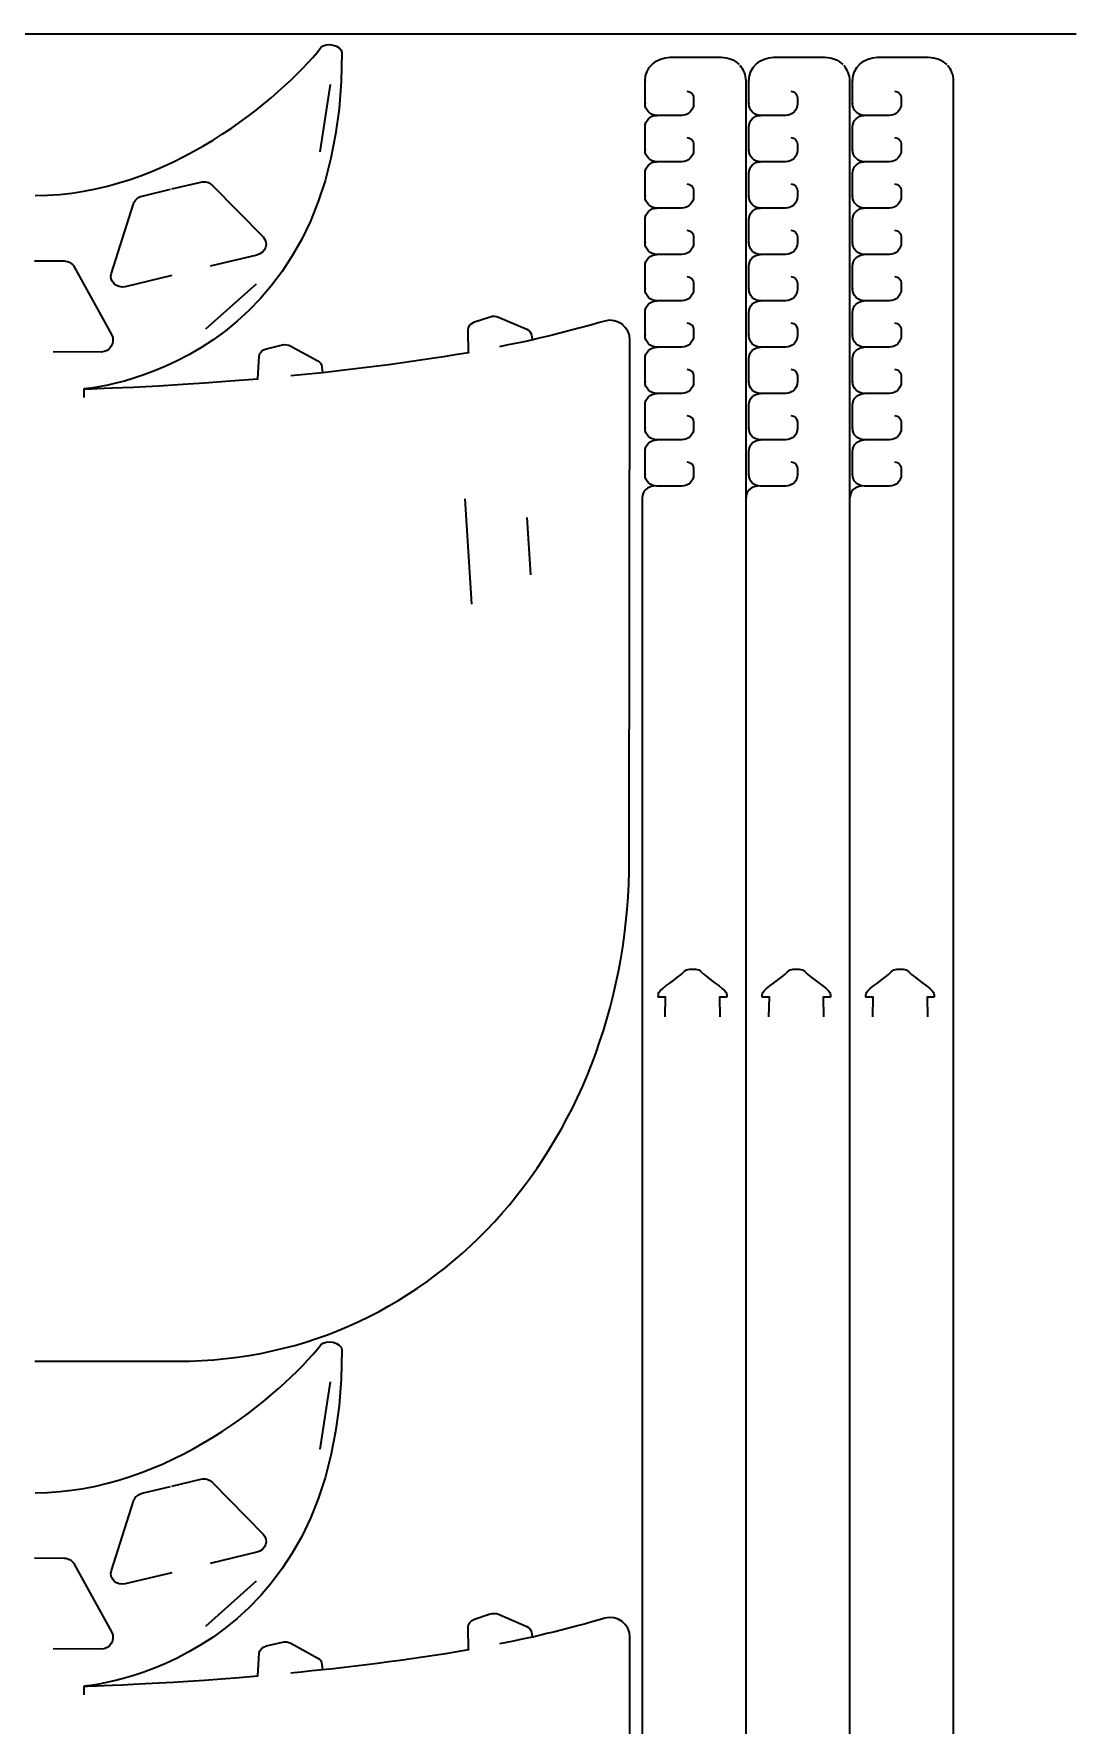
# Model space of a CAD drawing. Header units: inches. Extents: x 8 to 1056, y -872 to -100.
# Drawn here: x 791 to 1055.6, y -552.9 to -123.4 of the extents above; entities that cross this region are included whole.
import ezdxf

# ---------------------------------------------------------------- set-up
doc = ezdxf.new("R2010")
doc.units = ezdxf.units.IN
doc.header["$MEASUREMENT"] = 0
doc.layers.add('Layer 1', color=7, linetype='Continuous')

msp = doc.modelspace()

# ---------------------------------------------------------------- linework, layer by layer
at = {"layer": 'Layer 1', "color": 240, "lineweight": 35, "true_color": 0xed1c24}
msp.add_lwpolyline([(7.7, -123.45), (1055.55, -123.45)], dxfattribs=at)
at = {"layer": 'Layer 1', "color": 179, "lineweight": 35, "true_color": 0x231f20}
for points in [[(863.67, -153.41), (866.28, -136.35)], [(834.58, -198.36), (847.49, -186.9)], [(803.7, -215.8), (803.7, -213.6)], [(900.35, -241.51), (902.03, -268.23)], [(916.14, -246.28), (917, -260.77)], [(863.67, -482.77), (866.28, -465.71)], [(834.58, -527.72), (847.49, -516.27)], [(803.7, -545.17), (803.7, -542.97)]]:
    msp.add_lwpolyline(points, dxfattribs=at)
for points, knots in [([(791.29, -164.53), (825.03, -164.44), (853.81, -139.56), (863.84, -126.95), (865.02, -125.46), (869.19, -126.32), (869.16, -128.22), (869.16, -128.22), (869.18, -128.22), (869.18, -128.22), (869.18, -208.88), (803.73, -213.6), (803.7, -213.6), (803.7, -213.6), (803.7, -213.6), (803.7, -213.6), (803.7, -213.6), (803.7, -213.6), (803.7, -213.6), (803.7, -213.6), (803.7, -213.6), (803.7, -213.6), (803.73, -213.6), (822.35, -213.2), (847.78, -211.01), (847.78, -211.01), (847.78, -211.01), (847.78, -211.01), (847.78, -211.01), (848.18, -205.28), (848.18, -205.28), (848.23, -204.29), (848.99, -203.77), (849.99, -203.39), (849.99, -203.39), (854.09, -202.44), (854.09, -202.44), (854.81, -202.28), (855.56, -202.38), (856.2, -202.73), (856.2, -202.73), (863.07, -206.49), (863.07, -206.49), (863.66, -206.81), (864.04, -207.4), (864.11, -208.06), (864.11, -208.06), (864.24, -209.46), (864.24, -209.46)], [0, 0, 0, 0, 1, 1, 1, 2, 2, 2, 3, 3, 3, 4, 4, 4, 5, 5, 5, 6, 6, 6, 7, 7, 7, 8, 8, 8, 9, 9, 9, 10, 10, 10, 11, 11, 11, 12, 12, 12, 13, 13, 13, 14, 14, 14, 15, 15, 15, 16, 16, 16, 16]), ([(956.75, -138), (957.69, -138), (958.45, -138.76), (958.45, -139.7), (958.45, -139.7), (958.45, -141.18), (958.45, -141.18), (958.45, -142.82), (957.12, -144.15), (955.49, -144.15), (955.49, -144.15), (949.07, -144.15), (949.07, -144.15), (947.44, -144.15), (946.11, -142.82), (946.11, -141.18), (946.11, -141.18), (946.11, -141.05), (946.11, -141.05), (946.11, -141.05), (946.11, -141.18), (946.11, -141.18), (946.11, -141.18), (946.11, -135.34), (946.11, -135.34), (946.11, -135.34), (946.12, -135.3), (946.12, -135.3), (946.12, -135.3), (946.12, -135.34), (946.12, -135.34), (946.12, -132.06), (948.96, -129.4), (952.47, -129.4), (952.47, -129.4), (952.46, -129.4), (952.46, -129.4), (952.46, -129.4), (965.4, -129.4), (965.4, -129.4), (967.22, -129.4), (968.86, -130.12), (970.02, -131.27)], [0, 0, 0, 0, 1, 1, 1, 2, 2, 2, 3, 3, 3, 4, 4, 4, 5, 5, 5, 6, 6, 6, 7, 7, 7, 8, 8, 8, 9, 9, 9, 10, 10, 10, 11, 11, 11, 12, 12, 12, 13, 13, 13, 14, 14, 14, 14]), ([(971.75, -711.63), (971.75, -711.63), (971.75, -135.34), (971.75, -135.34), (971.75, -133.9), (971.13, -132.51), (970.23, -131.48)], [0, 0, 0, 0, 1, 1, 1, 2, 2, 2, 2]), ([(983.1, -138), (984.04, -138), (984.8, -138.76), (984.8, -139.7), (984.8, -139.7), (984.8, -141.18), (984.8, -141.18), (984.8, -142.82), (983.47, -144.15), (981.83, -144.15), (981.83, -144.15), (975.42, -144.15), (975.42, -144.15), (973.78, -144.15), (972.46, -142.82), (972.46, -141.18), (972.46, -141.18), (972.46, -141.05), (972.46, -141.05), (972.46, -141.05), (972.46, -141.18), (972.46, -141.18), (972.46, -141.18), (972.46, -135.34), (972.46, -135.34), (972.46, -135.34), (972.46, -135.3), (972.46, -135.3), (972.46, -135.3), (972.46, -135.34), (972.46, -135.34), (972.46, -132.06), (975.31, -129.4), (978.81, -129.4), (978.81, -129.4), (978.8, -129.4), (978.8, -129.4), (978.8, -129.4), (991.75, -129.4), (991.75, -129.4), (993.57, -129.4), (995.21, -130.12), (996.36, -131.27)], [0, 0, 0, 0, 1, 1, 1, 2, 2, 2, 3, 3, 3, 4, 4, 4, 5, 5, 5, 6, 6, 6, 7, 7, 7, 8, 8, 8, 9, 9, 9, 10, 10, 10, 11, 11, 11, 12, 12, 12, 13, 13, 13, 14, 14, 14, 14]), ([(998.1, -711.63), (998.1, -711.63), (998.1, -135.34), (998.1, -135.34), (998.1, -133.9), (997.48, -132.51), (996.57, -131.48)], [0, 0, 0, 0, 1, 1, 1, 2, 2, 2, 2]), ([(1009.45, -138), (1010.39, -138), (1011.15, -138.76), (1011.15, -139.7), (1011.15, -139.7), (1011.15, -141.18), (1011.15, -141.18), (1011.15, -142.82), (1009.82, -144.15), (1008.18, -144.15), (1008.18, -144.15), (1001.77, -144.15), (1001.77, -144.15), (1000.13, -144.15), (998.8, -142.82), (998.8, -141.18), (998.8, -141.18), (998.8, -141.05), (998.8, -141.05), (998.8, -141.05), (998.8, -141.18), (998.8, -141.18), (998.8, -141.18), (998.8, -135.34), (998.8, -135.34), (998.8, -135.34), (998.81, -135.3), (998.81, -135.3), (998.81, -135.3), (998.81, -135.34), (998.81, -135.34), (998.81, -132.06), (1001.65, -129.4), (1005.16, -129.4), (1005.16, -129.4), (1005.15, -129.4), (1005.15, -129.4), (1005.15, -129.4), (1018.1, -129.4), (1018.1, -129.4), (1019.92, -129.4), (1021.56, -130.12), (1022.71, -131.27)], [0, 0, 0, 0, 1, 1, 1, 2, 2, 2, 3, 3, 3, 4, 4, 4, 5, 5, 5, 6, 6, 6, 7, 7, 7, 8, 8, 8, 9, 9, 9, 10, 10, 10, 11, 11, 11, 12, 12, 12, 13, 13, 13, 14, 14, 14, 14]), ([(1024.45, -711.63), (1024.45, -711.63), (1024.45, -135.34), (1024.45, -135.34), (1024.45, -133.9), (1023.83, -132.51), (1022.92, -131.48)], [0, 0, 0, 0, 1, 1, 1, 2, 2, 2, 2]), ([(956.75, -149.77), (957.69, -149.77), (958.45, -150.53), (958.45, -151.47), (958.45, -151.47), (958.45, -152.95), (958.45, -152.95), (958.45, -154.59), (957.12, -155.92), (955.49, -155.92), (955.49, -155.92), (949.07, -155.92), (949.07, -155.92), (947.44, -155.92), (946.11, -154.59), (946.11, -152.95), (946.11, -152.95), (946.11, -152.82), (946.11, -152.82), (946.11, -152.82), (946.11, -152.95), (946.11, -152.95), (946.11, -152.95), (946.11, -147.11), (946.11, -147.11), (946.11, -145.48), (947.44, -144.15), (949.07, -144.15)], [0, 0, 0, 0, 1, 1, 1, 2, 2, 2, 3, 3, 3, 4, 4, 4, 5, 5, 5, 6, 6, 6, 7, 7, 7, 8, 8, 8, 9, 9, 9, 9]), ([(983.1, -149.77), (984.04, -149.77), (984.8, -150.53), (984.8, -151.47), (984.8, -151.47), (984.8, -152.95), (984.8, -152.95), (984.8, -154.59), (983.47, -155.92), (981.83, -155.92), (981.83, -155.92), (975.42, -155.92), (975.42, -155.92), (973.78, -155.92), (972.46, -154.59), (972.46, -152.95), (972.46, -152.95), (972.46, -152.82), (972.46, -152.82), (972.46, -152.82), (972.46, -152.95), (972.46, -152.95), (972.46, -152.95), (972.46, -147.11), (972.46, -147.11), (972.46, -145.48), (973.78, -144.15), (975.42, -144.15)], [0, 0, 0, 0, 1, 1, 1, 2, 2, 2, 3, 3, 3, 4, 4, 4, 5, 5, 5, 6, 6, 6, 7, 7, 7, 8, 8, 8, 9, 9, 9, 9]), ([(1009.45, -149.77), (1010.39, -149.77), (1011.15, -150.53), (1011.15, -151.47), (1011.15, -151.47), (1011.15, -152.95), (1011.15, -152.95), (1011.15, -154.59), (1009.82, -155.92), (1008.18, -155.92), (1008.18, -155.92), (1001.77, -155.92), (1001.77, -155.92), (1000.13, -155.92), (998.8, -154.59), (998.8, -152.95), (998.8, -152.95), (998.8, -152.82), (998.8, -152.82), (998.8, -152.82), (998.8, -152.95), (998.8, -152.95), (998.8, -152.95), (998.8, -147.11), (998.8, -147.11), (998.8, -145.48), (1000.13, -144.15), (1001.77, -144.15)], [0, 0, 0, 0, 1, 1, 1, 2, 2, 2, 3, 3, 3, 4, 4, 4, 5, 5, 5, 6, 6, 6, 7, 7, 7, 8, 8, 8, 9, 9, 9, 9]), ([(956.75, -161.54), (957.69, -161.54), (958.45, -162.3), (958.45, -163.24), (958.45, -163.24), (958.45, -164.72), (958.45, -164.72), (958.45, -166.36), (957.12, -167.69), (955.49, -167.69), (955.49, -167.69), (949.07, -167.69), (949.07, -167.69), (947.44, -167.69), (946.11, -166.36), (946.11, -164.72), (946.11, -164.72), (946.11, -164.59), (946.11, -164.59), (946.11, -164.59), (946.11, -164.72), (946.11, -164.72), (946.11, -164.72), (946.11, -158.88), (946.11, -158.88), (946.11, -157.24), (947.44, -155.92), (949.07, -155.92)], [0, 0, 0, 0, 1, 1, 1, 2, 2, 2, 3, 3, 3, 4, 4, 4, 5, 5, 5, 6, 6, 6, 7, 7, 7, 8, 8, 8, 9, 9, 9, 9]), ([(983.1, -161.54), (984.04, -161.54), (984.8, -162.3), (984.8, -163.24), (984.8, -163.24), (984.8, -164.72), (984.8, -164.72), (984.8, -166.36), (983.47, -167.69), (981.83, -167.69), (981.83, -167.69), (975.42, -167.69), (975.42, -167.69), (973.78, -167.69), (972.46, -166.36), (972.46, -164.72), (972.46, -164.72), (972.46, -164.59), (972.46, -164.59), (972.46, -164.59), (972.46, -164.72), (972.46, -164.72), (972.46, -164.72), (972.46, -158.88), (972.46, -158.88), (972.46, -157.24), (973.78, -155.92), (975.42, -155.92)], [0, 0, 0, 0, 1, 1, 1, 2, 2, 2, 3, 3, 3, 4, 4, 4, 5, 5, 5, 6, 6, 6, 7, 7, 7, 8, 8, 8, 9, 9, 9, 9]), ([(1009.45, -161.54), (1010.39, -161.54), (1011.15, -162.3), (1011.15, -163.24), (1011.15, -163.24), (1011.15, -164.72), (1011.15, -164.72), (1011.15, -166.36), (1009.82, -167.69), (1008.18, -167.69), (1008.18, -167.69), (1001.77, -167.69), (1001.77, -167.69), (1000.13, -167.69), (998.8, -166.36), (998.8, -164.72), (998.8, -164.72), (998.8, -164.59), (998.8, -164.59), (998.8, -164.59), (998.8, -164.72), (998.8, -164.72), (998.8, -164.72), (998.8, -158.88), (998.8, -158.88), (998.8, -157.24), (1000.13, -155.92), (1001.77, -155.92)], [0, 0, 0, 0, 1, 1, 1, 2, 2, 2, 3, 3, 3, 4, 4, 4, 5, 5, 5, 6, 6, 6, 7, 7, 7, 8, 8, 8, 9, 9, 9, 9]), ([(826.02, -184.81), (826.02, -184.81), (814.18, -187.66), (814.18, -187.66), (811.95, -188.19), (810.02, -186.31), (810.67, -184.25), (810.67, -184.25), (816.24, -166.65), (816.24, -166.65), (816.55, -165.67), (817.4, -164.91), (818.46, -164.65), (818.46, -164.65), (825.67, -162.92), (825.67, -162.92)], [0, 0, 0, 0, 1, 1, 1, 2, 2, 2, 3, 3, 3, 4, 4, 4, 5, 5, 5, 5]), ([(826.02, -162.84), (826.02, -162.84), (833.34, -161.08), (833.34, -161.08), (834.4, -160.83), (835.5, -161.12), (836.22, -161.85), (836.22, -161.85), (849.17, -175.01), (849.17, -175.01), (850.69, -176.55), (849.81, -179.1), (847.59, -179.64), (847.59, -179.64), (835.75, -182.48), (835.75, -182.48)], [0, 0, 0, 0, 1, 1, 1, 2, 2, 2, 3, 3, 3, 4, 4, 4, 5, 5, 5, 5]), ([(956.75, -173.31), (957.69, -173.31), (958.45, -174.07), (958.45, -175.01), (958.45, -175.01), (958.45, -176.49), (958.45, -176.49), (958.45, -178.13), (957.12, -179.46), (955.49, -179.46), (955.49, -179.46), (949.07, -179.46), (949.07, -179.46), (947.44, -179.46), (946.11, -178.13), (946.11, -176.49), (946.11, -176.49), (946.11, -176.36), (946.11, -176.36), (946.11, -176.36), (946.11, -176.49), (946.11, -176.49), (946.11, -176.49), (946.11, -170.65), (946.11, -170.65), (946.11, -169.01), (947.44, -167.69), (949.07, -167.69)], [0, 0, 0, 0, 1, 1, 1, 2, 2, 2, 3, 3, 3, 4, 4, 4, 5, 5, 5, 6, 6, 6, 7, 7, 7, 8, 8, 8, 9, 9, 9, 9]), ([(983.1, -173.31), (984.04, -173.31), (984.8, -174.07), (984.8, -175.01), (984.8, -175.01), (984.8, -176.49), (984.8, -176.49), (984.8, -178.13), (983.47, -179.46), (981.83, -179.46), (981.83, -179.46), (975.42, -179.46), (975.42, -179.46), (973.78, -179.46), (972.46, -178.13), (972.46, -176.49), (972.46, -176.49), (972.46, -176.36), (972.46, -176.36), (972.46, -176.36), (972.46, -176.49), (972.46, -176.49), (972.46, -176.49), (972.46, -170.65), (972.46, -170.65), (972.46, -169.01), (973.78, -167.69), (975.42, -167.69)], [0, 0, 0, 0, 1, 1, 1, 2, 2, 2, 3, 3, 3, 4, 4, 4, 5, 5, 5, 6, 6, 6, 7, 7, 7, 8, 8, 8, 9, 9, 9, 9]), ([(1009.45, -173.31), (1010.39, -173.31), (1011.15, -174.07), (1011.15, -175.01), (1011.15, -175.01), (1011.15, -176.49), (1011.15, -176.49), (1011.15, -178.13), (1009.82, -179.46), (1008.18, -179.46), (1008.18, -179.46), (1001.77, -179.46), (1001.77, -179.46), (1000.13, -179.46), (998.8, -178.13), (998.8, -176.49), (998.8, -176.49), (998.8, -176.36), (998.8, -176.36), (998.8, -176.36), (998.8, -176.49), (998.8, -176.49), (998.8, -176.49), (998.8, -170.65), (998.8, -170.65), (998.8, -169.01), (1000.13, -167.69), (1001.77, -167.69)], [0, 0, 0, 0, 1, 1, 1, 2, 2, 2, 3, 3, 3, 4, 4, 4, 5, 5, 5, 6, 6, 6, 7, 7, 7, 8, 8, 8, 9, 9, 9, 9]), ([(956.75, -185.08), (957.69, -185.08), (958.45, -185.84), (958.45, -186.78), (958.45, -186.78), (958.45, -188.26), (958.45, -188.26), (958.45, -189.9), (957.12, -191.23), (955.49, -191.23), (955.49, -191.23), (949.07, -191.23), (949.07, -191.23), (947.44, -191.23), (946.11, -189.9), (946.11, -188.26), (946.11, -188.26), (946.11, -188.13), (946.11, -188.13), (946.11, -188.13), (946.11, -188.26), (946.11, -188.26), (946.11, -188.26), (946.11, -182.42), (946.11, -182.42), (946.11, -180.78), (947.44, -179.46), (949.07, -179.46)], [0, 0, 0, 0, 1, 1, 1, 2, 2, 2, 3, 3, 3, 4, 4, 4, 5, 5, 5, 6, 6, 6, 7, 7, 7, 8, 8, 8, 9, 9, 9, 9]), ([(983.1, -185.08), (984.04, -185.08), (984.8, -185.84), (984.8, -186.78), (984.8, -186.78), (984.8, -188.26), (984.8, -188.26), (984.8, -189.9), (983.47, -191.23), (981.83, -191.23), (981.83, -191.23), (975.42, -191.23), (975.42, -191.23), (973.78, -191.23), (972.46, -189.9), (972.46, -188.26), (972.46, -188.26), (972.46, -188.13), (972.46, -188.13), (972.46, -188.13), (972.46, -188.26), (972.46, -188.26), (972.46, -188.26), (972.46, -182.42), (972.46, -182.42), (972.46, -180.78), (973.78, -179.46), (975.42, -179.46)], [0, 0, 0, 0, 1, 1, 1, 2, 2, 2, 3, 3, 3, 4, 4, 4, 5, 5, 5, 6, 6, 6, 7, 7, 7, 8, 8, 8, 9, 9, 9, 9]), ([(1009.45, -185.08), (1010.39, -185.08), (1011.15, -185.84), (1011.15, -186.78), (1011.15, -186.78), (1011.15, -188.26), (1011.15, -188.26), (1011.15, -189.9), (1009.82, -191.23), (1008.18, -191.23), (1008.18, -191.23), (1001.77, -191.23), (1001.77, -191.23), (1000.13, -191.23), (998.8, -189.9), (998.8, -188.26), (998.8, -188.26), (998.8, -188.13), (998.8, -188.13), (998.8, -188.13), (998.8, -188.26), (998.8, -188.26), (998.8, -188.26), (998.8, -182.42), (998.8, -182.42), (998.8, -180.78), (1000.13, -179.46), (1001.77, -179.46)], [0, 0, 0, 0, 1, 1, 1, 2, 2, 2, 3, 3, 3, 4, 4, 4, 5, 5, 5, 6, 6, 6, 7, 7, 7, 8, 8, 8, 9, 9, 9, 9]), ([(791.1, -181.06), (791.1, -181.06), (798.63, -181.1), (798.63, -181.1), (799.72, -181.11), (800.72, -181.7), (801.24, -182.65), (801.24, -182.65), (810.68, -199.79), (810.68, -199.79), (811.78, -201.8), (810.32, -204.25), (808.04, -204.24), (808.04, -204.24), (795.86, -204.18), (795.86, -204.18)], [0, 0, 0, 0, 1, 1, 1, 2, 2, 2, 3, 3, 3, 4, 4, 4, 5, 5, 5, 5]), ([(956.75, -196.85), (957.69, -196.85), (958.45, -197.61), (958.45, -198.55), (958.45, -198.55), (958.45, -200.03), (958.45, -200.03), (958.45, -201.67), (957.12, -202.99), (955.49, -202.99), (955.49, -202.99), (949.07, -202.99), (949.07, -202.99), (947.44, -202.99), (946.11, -201.67), (946.11, -200.03), (946.11, -200.03), (946.11, -199.9), (946.11, -199.9), (946.11, -199.9), (946.11, -200.03), (946.11, -200.03), (946.11, -200.03), (946.11, -194.19), (946.11, -194.19), (946.11, -192.55), (947.44, -191.23), (949.07, -191.23)], [0, 0, 0, 0, 1, 1, 1, 2, 2, 2, 3, 3, 3, 4, 4, 4, 5, 5, 5, 6, 6, 6, 7, 7, 7, 8, 8, 8, 9, 9, 9, 9]), ([(983.1, -196.85), (984.04, -196.85), (984.8, -197.61), (984.8, -198.55), (984.8, -198.55), (984.8, -200.03), (984.8, -200.03), (984.8, -201.67), (983.47, -202.99), (981.83, -202.99), (981.83, -202.99), (975.42, -202.99), (975.42, -202.99), (973.78, -202.99), (972.46, -201.67), (972.46, -200.03), (972.46, -200.03), (972.46, -199.9), (972.46, -199.9), (972.46, -199.9), (972.46, -200.03), (972.46, -200.03), (972.46, -200.03), (972.46, -194.19), (972.46, -194.19), (972.46, -192.55), (973.78, -191.23), (975.42, -191.23)], [0, 0, 0, 0, 1, 1, 1, 2, 2, 2, 3, 3, 3, 4, 4, 4, 5, 5, 5, 6, 6, 6, 7, 7, 7, 8, 8, 8, 9, 9, 9, 9]), ([(1009.45, -196.85), (1010.39, -196.85), (1011.15, -197.61), (1011.15, -198.55), (1011.15, -198.55), (1011.15, -200.03), (1011.15, -200.03), (1011.15, -201.67), (1009.82, -202.99), (1008.18, -202.99), (1008.18, -202.99), (1001.77, -202.99), (1001.77, -202.99), (1000.13, -202.99), (998.8, -201.67), (998.8, -200.03), (998.8, -200.03), (998.8, -199.9), (998.8, -199.9), (998.8, -199.9), (998.8, -200.03), (998.8, -200.03), (998.8, -200.03), (998.8, -194.19), (998.8, -194.19), (998.8, -192.55), (1000.13, -191.23), (1001.77, -191.23)], [0, 0, 0, 0, 1, 1, 1, 2, 2, 2, 3, 3, 3, 4, 4, 4, 5, 5, 5, 6, 6, 6, 7, 7, 7, 8, 8, 8, 9, 9, 9, 9]), ([(791.22, -460.49), (791.22, -460.49), (827.36, -460.49), (827.36, -460.49), (894.16, -460.49), (942.12, -402.95), (942.12, -332.81), (942.12, -332.81), (942.27, -201.19), (942.27, -201.19), (942.28, -197.87), (939.11, -195.48), (935.91, -196.37), (926.98, -198.89), (918.91, -201.04), (909.16, -202.88)], [0, 0, 0, 0, 1, 1, 1, 2, 2, 2, 3, 3, 3, 4, 4, 4, 5, 5, 5, 5]), ([(856.19, -210.22), (870.26, -208.86), (885.87, -206.96), (901.32, -204.34), (901.32, -204.34), (901.34, -204.4), (901.34, -204.4), (901.34, -204.4), (901.34, -204.41), (901.34, -204.41), (901.34, -204.41), (901.19, -198.66), (901.19, -198.66), (901.15, -197.67), (901.86, -197.08), (902.82, -196.61), (902.82, -196.61), (906.81, -195.28), (906.81, -195.28), (907.51, -195.05), (908.27, -195.08), (908.94, -195.37), (908.94, -195.37), (916.14, -198.46), (916.14, -198.46), (916.75, -198.73), (917.19, -199.28), (917.31, -199.93), (917.31, -199.93), (917.58, -201.31), (917.58, -201.31)], [0, 0, 0, 0, 1, 1, 1, 2, 2, 2, 3, 3, 3, 4, 4, 4, 5, 5, 5, 6, 6, 6, 7, 7, 7, 8, 8, 8, 9, 9, 9, 10, 10, 10, 10]), ([(956.75, -208.62), (957.69, -208.62), (958.45, -209.38), (958.45, -210.32), (958.45, -210.32), (958.45, -211.8), (958.45, -211.8), (958.45, -213.44), (957.12, -214.76), (955.49, -214.76), (955.49, -214.76), (949.07, -214.76), (949.07, -214.76), (947.44, -214.76), (946.11, -213.44), (946.11, -211.8), (946.11, -211.8), (946.11, -211.67), (946.11, -211.67), (946.11, -211.67), (946.11, -211.8), (946.11, -211.8), (946.11, -211.8), (946.11, -205.96), (946.11, -205.96), (946.11, -204.32), (947.44, -202.99), (949.07, -202.99)], [0, 0, 0, 0, 1, 1, 1, 2, 2, 2, 3, 3, 3, 4, 4, 4, 5, 5, 5, 6, 6, 6, 7, 7, 7, 8, 8, 8, 9, 9, 9, 9]), ([(983.1, -208.62), (984.04, -208.62), (984.8, -209.38), (984.8, -210.32), (984.8, -210.32), (984.8, -211.8), (984.8, -211.8), (984.8, -213.44), (983.47, -214.76), (981.83, -214.76), (981.83, -214.76), (975.42, -214.76), (975.42, -214.76), (973.78, -214.76), (972.46, -213.44), (972.46, -211.8), (972.46, -211.8), (972.46, -211.67), (972.46, -211.67), (972.46, -211.67), (972.46, -211.8), (972.46, -211.8), (972.46, -211.8), (972.46, -205.96), (972.46, -205.96), (972.46, -204.32), (973.78, -202.99), (975.42, -202.99)], [0, 0, 0, 0, 1, 1, 1, 2, 2, 2, 3, 3, 3, 4, 4, 4, 5, 5, 5, 6, 6, 6, 7, 7, 7, 8, 8, 8, 9, 9, 9, 9]), ([(1009.45, -208.62), (1010.39, -208.62), (1011.15, -209.38), (1011.15, -210.32), (1011.15, -210.32), (1011.15, -211.8), (1011.15, -211.8), (1011.15, -213.44), (1009.82, -214.76), (1008.18, -214.76), (1008.18, -214.76), (1001.77, -214.76), (1001.77, -214.76), (1000.13, -214.76), (998.8, -213.44), (998.8, -211.8), (998.8, -211.8), (998.8, -211.67), (998.8, -211.67), (998.8, -211.67), (998.8, -211.8), (998.8, -211.8), (998.8, -211.8), (998.8, -205.96), (998.8, -205.96), (998.8, -204.32), (1000.13, -202.99), (1001.77, -202.99)], [0, 0, 0, 0, 1, 1, 1, 2, 2, 2, 3, 3, 3, 4, 4, 4, 5, 5, 5, 6, 6, 6, 7, 7, 7, 8, 8, 8, 9, 9, 9, 9]), ([(956.75, -220.39), (957.69, -220.39), (958.45, -221.15), (958.45, -222.09), (958.45, -222.09), (958.45, -223.57), (958.45, -223.57), (958.45, -225.21), (957.12, -226.53), (955.49, -226.53), (955.49, -226.53), (949.07, -226.53), (949.07, -226.53), (947.44, -226.53), (946.11, -225.21), (946.11, -223.57), (946.11, -223.57), (946.11, -223.44), (946.11, -223.44), (946.11, -223.44), (946.11, -223.57), (946.11, -223.57), (946.11, -223.57), (946.11, -217.73), (946.11, -217.73), (946.11, -216.09), (947.44, -214.76), (949.07, -214.76)], [0, 0, 0, 0, 1, 1, 1, 2, 2, 2, 3, 3, 3, 4, 4, 4, 5, 5, 5, 6, 6, 6, 7, 7, 7, 8, 8, 8, 9, 9, 9, 9]), ([(983.1, -220.39), (984.04, -220.39), (984.8, -221.15), (984.8, -222.09), (984.8, -222.09), (984.8, -223.57), (984.8, -223.57), (984.8, -225.21), (983.47, -226.53), (981.83, -226.53), (981.83, -226.53), (975.42, -226.53), (975.42, -226.53), (973.78, -226.53), (972.46, -225.21), (972.46, -223.57), (972.46, -223.57), (972.46, -223.44), (972.46, -223.44), (972.46, -223.44), (972.46, -223.57), (972.46, -223.57), (972.46, -223.57), (972.46, -217.73), (972.46, -217.73), (972.46, -216.09), (973.78, -214.76), (975.42, -214.76)], [0, 0, 0, 0, 1, 1, 1, 2, 2, 2, 3, 3, 3, 4, 4, 4, 5, 5, 5, 6, 6, 6, 7, 7, 7, 8, 8, 8, 9, 9, 9, 9]), ([(1009.45, -220.39), (1010.39, -220.39), (1011.15, -221.15), (1011.15, -222.09), (1011.15, -222.09), (1011.15, -223.57), (1011.15, -223.57), (1011.15, -225.21), (1009.82, -226.53), (1008.18, -226.53), (1008.18, -226.53), (1001.77, -226.53), (1001.77, -226.53), (1000.13, -226.53), (998.8, -225.21), (998.8, -223.57), (998.8, -223.57), (998.8, -223.44), (998.8, -223.44), (998.8, -223.44), (998.8, -223.57), (998.8, -223.57), (998.8, -223.57), (998.8, -217.73), (998.8, -217.73), (998.8, -216.09), (1000.13, -214.76), (1001.77, -214.76)], [0, 0, 0, 0, 1, 1, 1, 2, 2, 2, 3, 3, 3, 4, 4, 4, 5, 5, 5, 6, 6, 6, 7, 7, 7, 8, 8, 8, 9, 9, 9, 9]), ([(956.75, -232.16), (957.69, -232.16), (958.45, -232.92), (958.45, -233.85), (958.45, -233.85), (958.45, -235.34), (958.45, -235.34), (958.45, -236.98), (957.12, -238.3), (955.49, -238.3), (955.49, -238.3), (949.07, -238.3), (949.07, -238.3), (947.44, -238.3), (946.11, -236.98), (946.11, -235.34), (946.11, -235.34), (946.11, -235.21), (946.11, -235.21), (946.11, -235.21), (946.11, -235.34), (946.11, -235.34), (946.11, -235.34), (946.11, -229.5), (946.11, -229.5), (946.11, -227.86), (947.44, -226.53), (949.07, -226.53)], [0, 0, 0, 0, 1, 1, 1, 2, 2, 2, 3, 3, 3, 4, 4, 4, 5, 5, 5, 6, 6, 6, 7, 7, 7, 8, 8, 8, 9, 9, 9, 9]), ([(983.1, -232.16), (984.04, -232.16), (984.8, -232.92), (984.8, -233.85), (984.8, -233.85), (984.8, -235.34), (984.8, -235.34), (984.8, -236.98), (983.47, -238.3), (981.83, -238.3), (981.83, -238.3), (975.42, -238.3), (975.42, -238.3), (973.78, -238.3), (972.46, -236.98), (972.46, -235.34), (972.46, -235.34), (972.46, -235.21), (972.46, -235.21), (972.46, -235.21), (972.46, -235.34), (972.46, -235.34), (972.46, -235.34), (972.46, -229.5), (972.46, -229.5), (972.46, -227.86), (973.78, -226.53), (975.42, -226.53)], [0, 0, 0, 0, 1, 1, 1, 2, 2, 2, 3, 3, 3, 4, 4, 4, 5, 5, 5, 6, 6, 6, 7, 7, 7, 8, 8, 8, 9, 9, 9, 9]), ([(1009.45, -232.16), (1010.39, -232.16), (1011.15, -232.92), (1011.15, -233.85), (1011.15, -233.85), (1011.15, -235.34), (1011.15, -235.34), (1011.15, -236.98), (1009.82, -238.3), (1008.18, -238.3), (1008.18, -238.3), (1001.77, -238.3), (1001.77, -238.3), (1000.13, -238.3), (998.8, -236.98), (998.8, -235.34), (998.8, -235.34), (998.8, -235.21), (998.8, -235.21), (998.8, -235.21), (998.8, -235.34), (998.8, -235.34), (998.8, -235.34), (998.8, -229.5), (998.8, -229.5), (998.8, -227.86), (1000.13, -226.53), (1001.77, -226.53)], [0, 0, 0, 0, 1, 1, 1, 2, 2, 2, 3, 3, 3, 4, 4, 4, 5, 5, 5, 6, 6, 6, 7, 7, 7, 8, 8, 8, 9, 9, 9, 9]), ([(948.38, -238.3), (946.74, -238.3), (945.41, -239.63), (945.41, -241.27), (945.41, -241.27), (945.41, -817.51), (945.41, -817.51), (945.41, -818.95), (946.02, -820.34), (946.93, -821.37)], [0, 0, 0, 0, 1, 1, 1, 2, 2, 2, 3, 3, 3, 3]), ([(951.23, -373.04), (951.23, -373.04), (951.33, -368.01), (951.33, -368.01), (951.33, -368.01), (949.57, -368.01), (949.57, -368.01), (949.35, -368.01), (949.56, -367.09), (949.64, -366.9), (950.1, -365.79), (954.41, -363.24), (955.94, -361.6), (956.31, -361.19), (956.84, -360.96), (957.4, -360.96), (957.4, -360.96), (958.93, -360.96), (958.93, -360.96), (959.49, -360.96), (960.01, -361.19), (960.39, -361.6), (961.92, -363.24), (966.23, -365.79), (966.69, -366.9), (966.77, -367.09), (966.98, -368.01), (966.76, -368.01), (966.76, -368.01), (965, -368.01), (965, -368.01), (965, -368.01), (965.1, -373.04), (965.1, -373.04)], [0, 0, 0, 0, 1, 1, 1, 2, 2, 2, 3, 3, 3, 4, 4, 4, 5, 5, 5, 6, 6, 6, 7, 7, 7, 8, 8, 8, 9, 9, 9, 10, 10, 10, 11, 11, 11, 11]), ([(977.57, -373.04), (977.57, -373.04), (977.68, -368.01), (977.68, -368.01), (977.68, -368.01), (975.92, -368.01), (975.92, -368.01), (975.7, -368.01), (975.91, -367.09), (975.99, -366.9), (976.45, -365.79), (980.76, -363.24), (982.28, -361.6), (982.66, -361.19), (983.19, -360.96), (983.75, -360.96), (983.75, -360.96), (985.28, -360.96), (985.28, -360.96), (985.83, -360.96), (986.36, -361.19), (986.74, -361.6), (988.27, -363.24), (992.58, -365.79), (993.04, -366.9), (993.12, -367.09), (993.32, -368.01), (993.11, -368.01), (993.11, -368.01), (991.35, -368.01), (991.35, -368.01), (991.35, -368.01), (991.45, -373.04), (991.45, -373.04)], [0, 0, 0, 0, 1, 1, 1, 2, 2, 2, 3, 3, 3, 4, 4, 4, 5, 5, 5, 6, 6, 6, 7, 7, 7, 8, 8, 8, 9, 9, 9, 10, 10, 10, 11, 11, 11, 11]), ([(1003.92, -373.04), (1003.92, -373.04), (1004.03, -368.01), (1004.03, -368.01), (1004.03, -368.01), (1002.26, -368.01), (1002.26, -368.01), (1002.05, -368.01), (1002.26, -367.09), (1002.34, -366.9), (1002.79, -365.79), (1007.11, -363.24), (1008.63, -361.6), (1009.01, -361.19), (1009.54, -360.96), (1010.1, -360.96), (1010.1, -360.96), (1011.63, -360.96), (1011.63, -360.96), (1012.18, -360.96), (1012.71, -361.19), (1013.09, -361.6), (1014.61, -363.24), (1018.93, -365.79), (1019.38, -366.9), (1019.46, -367.09), (1019.67, -368.01), (1019.46, -368.01), (1019.46, -368.01), (1017.69, -368.01), (1017.69, -368.01), (1017.69, -368.01), (1017.8, -373.04), (1017.8, -373.04)], [0, 0, 0, 0, 1, 1, 1, 2, 2, 2, 3, 3, 3, 4, 4, 4, 5, 5, 5, 6, 6, 6, 7, 7, 7, 8, 8, 8, 9, 9, 9, 10, 10, 10, 11, 11, 11, 11]), ([(791.29, -493.89), (825.03, -493.8), (853.81, -468.92), (863.84, -456.31), (865.02, -454.82), (869.19, -455.68), (869.16, -457.59), (869.16, -457.59), (869.18, -457.59), (869.18, -457.59), (869.18, -538.24), (803.73, -542.97), (803.7, -542.97), (803.7, -542.97), (803.7, -542.97), (803.7, -542.97), (803.7, -542.97), (803.7, -542.97), (803.7, -542.97), (803.7, -542.97), (803.7, -542.97), (803.7, -542.97), (803.73, -542.97), (822.35, -542.56), (847.78, -540.37), (847.78, -540.37), (847.78, -540.38), (847.78, -540.38), (847.78, -540.38), (848.18, -534.64), (848.18, -534.64), (848.23, -533.65), (848.99, -533.13), (849.99, -532.75), (849.99, -532.75), (854.09, -531.81), (854.09, -531.81), (854.81, -531.64), (855.56, -531.75), (856.2, -532.1), (856.2, -532.1), (863.07, -535.85), (863.07, -535.85), (863.66, -536.17), (864.04, -536.76), (864.11, -537.42), (864.11, -537.42), (864.24, -538.82), (864.24, -538.82)], [0, 0, 0, 0, 1, 1, 1, 2, 2, 2, 3, 3, 3, 4, 4, 4, 5, 5, 5, 6, 6, 6, 7, 7, 7, 8, 8, 8, 9, 9, 9, 10, 10, 10, 11, 11, 11, 12, 12, 12, 13, 13, 13, 14, 14, 14, 15, 15, 15, 16, 16, 16, 16]), ([(826.02, -514.18), (826.02, -514.18), (814.18, -517.02), (814.18, -517.02), (811.95, -517.55), (810.02, -515.68), (810.67, -513.62), (810.67, -513.62), (816.24, -496.01), (816.24, -496.01), (816.55, -495.03), (817.4, -494.27), (818.46, -494.01), (818.46, -494.01), (825.67, -492.28), (825.67, -492.28)], [0, 0, 0, 0, 1, 1, 1, 2, 2, 2, 3, 3, 3, 4, 4, 4, 5, 5, 5, 5]), ([(826.02, -492.2), (826.02, -492.2), (833.34, -490.44), (833.34, -490.44), (834.4, -490.19), (835.5, -490.48), (836.22, -491.22), (836.22, -491.22), (849.17, -504.37), (849.17, -504.37), (850.69, -505.91), (849.81, -508.46), (847.59, -509), (847.59, -509), (835.75, -511.84), (835.75, -511.84)], [0, 0, 0, 0, 1, 1, 1, 2, 2, 2, 3, 3, 3, 4, 4, 4, 5, 5, 5, 5]), ([(791.1, -510.42), (791.1, -510.42), (798.63, -510.46), (798.63, -510.46), (799.72, -510.47), (800.72, -511.06), (801.24, -512.02), (801.24, -512.02), (810.68, -529.16), (810.68, -529.16), (811.78, -531.16), (810.32, -533.62), (808.04, -533.6), (808.04, -533.6), (795.86, -533.54), (795.86, -533.54)], [0, 0, 0, 0, 1, 1, 1, 2, 2, 2, 3, 3, 3, 4, 4, 4, 5, 5, 5, 5]), ([(791.22, -789.86), (791.22, -789.86), (827.36, -789.86), (827.36, -789.86), (894.16, -789.86), (942.12, -732.31), (942.12, -662.17), (942.12, -662.17), (942.27, -530.55), (942.27, -530.55), (942.28, -527.24), (939.11, -524.84), (935.91, -525.74), (926.98, -528.25), (918.91, -530.4), (909.16, -532.24)], [0, 0, 0, 0, 1, 1, 1, 2, 2, 2, 3, 3, 3, 4, 4, 4, 5, 5, 5, 5]), ([(856.19, -539.58), (870.26, -538.22), (885.87, -536.33), (901.32, -533.7), (901.32, -533.7), (901.34, -533.76), (901.34, -533.76), (901.34, -533.76), (901.34, -533.77), (901.34, -533.77), (901.34, -533.77), (901.19, -528.02), (901.19, -528.02), (901.15, -527.03), (901.86, -526.44), (902.82, -525.97), (902.82, -525.97), (906.81, -524.65), (906.81, -524.65), (907.51, -524.41), (908.27, -524.45), (908.94, -524.74), (908.94, -524.74), (916.14, -527.83), (916.14, -527.83), (916.75, -528.09), (917.19, -528.64), (917.31, -529.29), (917.31, -529.29), (917.58, -530.67), (917.58, -530.67)], [0, 0, 0, 0, 1, 1, 1, 2, 2, 2, 3, 3, 3, 4, 4, 4, 5, 5, 5, 6, 6, 6, 7, 7, 7, 8, 8, 8, 9, 9, 9, 10, 10, 10, 10])]:
    msp.add_open_spline(points, degree=3, knots=knots, dxfattribs=at)
for points in [[(974.73, -238.3), (973.09, -238.3), (971.76, -239.63), (971.76, -241.27)], [(1001.07, -238.3), (999.44, -238.3), (998.11, -239.63), (998.11, -241.27)]]:
    msp.add_open_spline(points, degree=3, dxfattribs=at)

doc.saveas('drawing.dxf')
